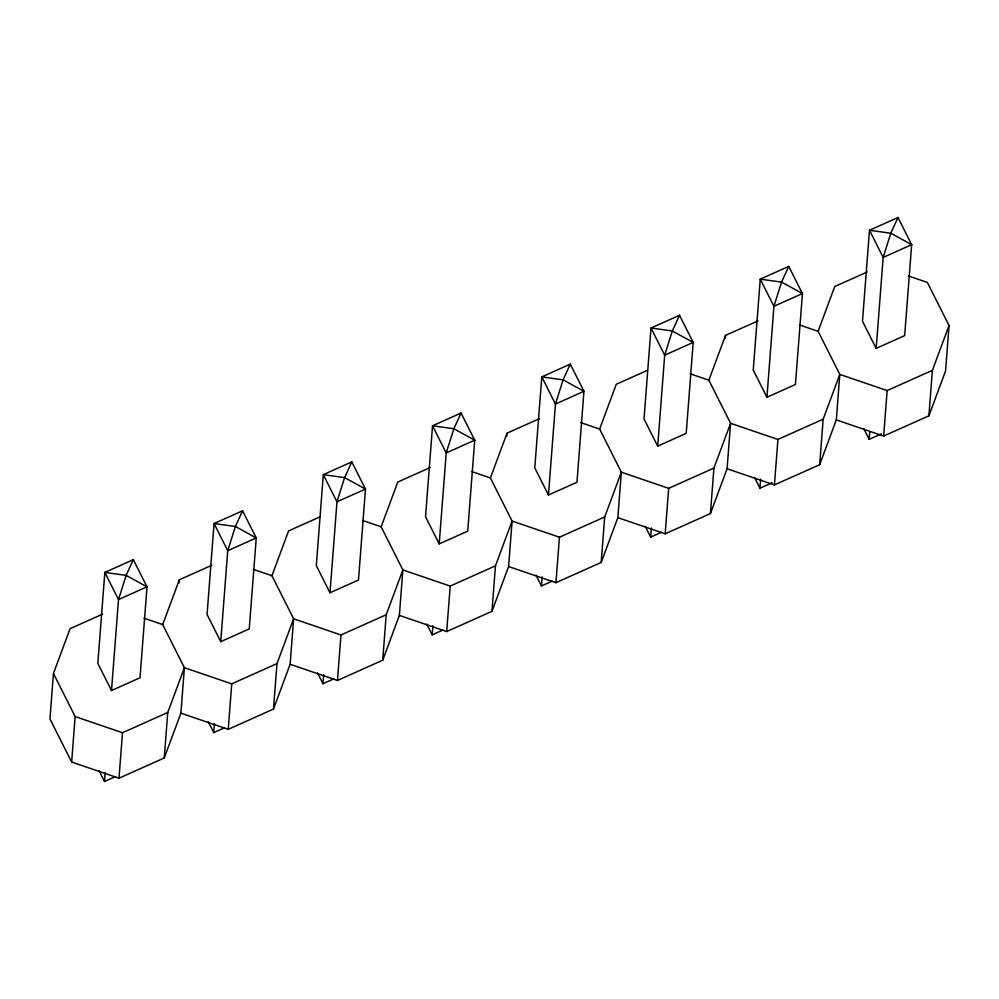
<?xml version="1.0" encoding="UTF-8"?>
<svg xmlns="http://www.w3.org/2000/svg" width="999" height="999" viewBox="0 0 999 999"><rect width="100%" height="100%" fill="white"/><g stroke="black" fill="none" stroke-linecap="round" stroke-linejoin="round"><path stroke-width="1.5" d="M102.622 614.123L70.092 628.671L53.447 673.463L49.95 718.943L71.653 762.05L118.993 778.209L164.248 757.966L180.894 713.174L184.39 667.694L162.687 624.587L144.031 618.219M71.653 762.05L75.15 716.57L53.447 673.463M115.36 776.635L104.508 781.493L105.207 772.402M111.501 690.534L118.506 599.575L126.136 575.387L133.342 559.665L147.015 586.825L140.01 677.784L111.501 690.534L97.827 663.373L104.833 572.415L133.342 559.665M118.993 778.209L122.502 732.729L167.745 712.487L184.39 667.694L231.731 683.853L276.985 663.611L293.631 618.806L271.928 575.711L253.271 569.343M164.248 757.966L167.745 712.487M179.096 582.829L179.333 579.795L211.85 565.247M224.6 727.759L213.736 732.617L214.448 723.513M220.742 641.658L227.735 550.699L235.377 526.498L242.57 510.789L256.243 537.937L249.25 628.895L220.742 641.658L207.068 614.497L214.061 523.538L242.57 510.789M180.894 713.174L228.234 729.332L231.731 683.853M228.234 729.332L273.476 709.078L276.985 663.611M273.476 709.078L290.135 664.285L293.631 618.806L340.971 634.977L386.213 614.722L402.859 569.929L381.156 526.823L362.512 520.467M333.841 678.87L322.977 683.728L323.676 674.637M329.982 592.769L336.975 501.81L344.605 477.622L351.81 461.9L365.484 489.06L358.479 580.019L329.982 592.769L316.308 565.621L323.301 474.662L351.81 461.9M290.135 664.285L337.475 680.456L340.971 634.977M337.475 680.456L382.717 660.202L386.213 614.722M382.717 660.202L399.363 615.409L402.859 569.929L450.212 586.088L495.454 565.846L512.1 521.053L490.397 477.947L471.753 471.578M443.081 629.994L432.217 634.852L432.917 625.761M439.21 543.893L446.216 452.934L453.846 428.746L461.051 413.024L474.725 440.184L467.719 531.143L439.21 543.893L425.537 516.745L432.542 425.786L461.051 413.024M399.363 615.409L446.703 631.568L450.212 586.088M446.703 631.568L491.958 611.326L495.454 565.846M506.805 436.188L507.042 433.154L539.572 418.606M491.958 611.326L508.603 566.533L512.1 521.053L559.44 537.212L604.695 516.97L621.341 472.177L599.637 429.071L580.981 422.702M552.31 581.118L541.458 585.976L542.157 576.873M548.451 495.017L555.456 404.058L563.086 379.857L570.279 364.148L583.953 391.296L576.96 482.255L548.451 495.017L534.777 467.857L541.783 376.898L570.279 364.148M508.603 566.533L555.943 582.692L559.44 537.212M555.943 582.692L601.198 562.449L604.695 516.97M601.198 562.449L617.844 517.657L621.341 472.177L668.681 488.336L713.923 468.081L730.581 423.289L708.865 380.194L690.222 373.826M661.55 532.23L650.686 537.1L651.385 527.996M657.692 446.141L664.685 355.182L672.315 330.981L679.52 315.272L693.194 342.42L686.201 433.379L657.692 446.141L644.018 418.981L651.011 328.022L679.52 315.272M617.844 517.657L665.184 533.816L668.681 488.336M665.184 533.816L710.426 513.561L713.923 468.081M725.286 338.424L725.524 335.389L758.041 320.841M710.426 513.561L727.072 468.768L730.581 423.289L777.921 439.448L823.164 419.205L839.809 374.413L818.106 331.306L799.462 324.937M772.14 482.754L759.927 488.211L760.626 479.12M766.932 397.252L773.925 306.293L781.555 282.105L788.76 266.383L802.434 293.544L795.429 384.503L766.932 397.252L753.246 370.105L760.251 279.146L788.76 266.383M727.072 468.768L774.425 484.927L777.921 439.448M774.425 484.927L819.667 464.685L823.164 419.205M819.667 464.685L836.313 419.892L839.809 374.413L887.149 390.572L932.404 370.329L949.05 325.537L927.347 282.43L908.69 276.061M881.38 433.866L869.167 439.335L869.742 431.755M876.16 348.376L883.166 257.417L890.796 233.229L897.989 217.507L911.662 244.668L904.669 335.627L876.16 348.376L862.487 321.216L869.492 230.257L897.989 217.507M836.313 419.892L883.653 436.051L887.149 390.572M883.653 436.051L928.908 415.809L932.404 370.329M949.05 325.537L945.554 371.016L928.908 415.809M162.687 624.587L179.333 579.795M271.928 575.711L288.574 530.919L319.68 516.995M381.156 526.823L397.802 482.03L430.332 467.482M490.397 477.947L507.042 433.154M599.637 429.071L616.283 384.278L647.389 370.354M708.865 380.194L725.524 335.389M818.106 331.306L834.752 286.513L867.282 271.965M75.15 716.57L122.502 732.729M863.698 428.471L869.167 439.335M754.457 477.347L759.927 488.211M645.217 526.236L650.686 537.1M535.988 575.112L541.458 585.976M426.748 623.988L432.217 634.852M317.507 672.876L322.977 683.728M208.267 721.753L213.736 732.617M99.038 770.629L104.508 781.493M147.015 586.825L118.506 599.575L104.833 572.415L126.136 575.387L147.015 586.825M256.243 537.937L227.735 550.699L214.061 523.538L235.377 526.498L256.243 537.937M365.484 489.06L336.975 501.81L323.301 474.662L344.605 477.622L365.484 489.06M474.725 440.184L446.216 452.934L432.542 425.786L453.846 428.746L474.725 440.184M583.953 391.296L555.456 404.058L541.783 376.898L563.086 379.857L583.953 391.296M693.194 342.42L664.685 355.182L651.011 328.022L672.315 330.981L693.194 342.42M802.434 293.544L773.925 306.293L760.251 279.146L781.555 282.105L802.434 293.544M911.662 244.668L883.166 257.417L869.492 230.257L890.796 233.229L911.662 244.668"/></g></svg>
